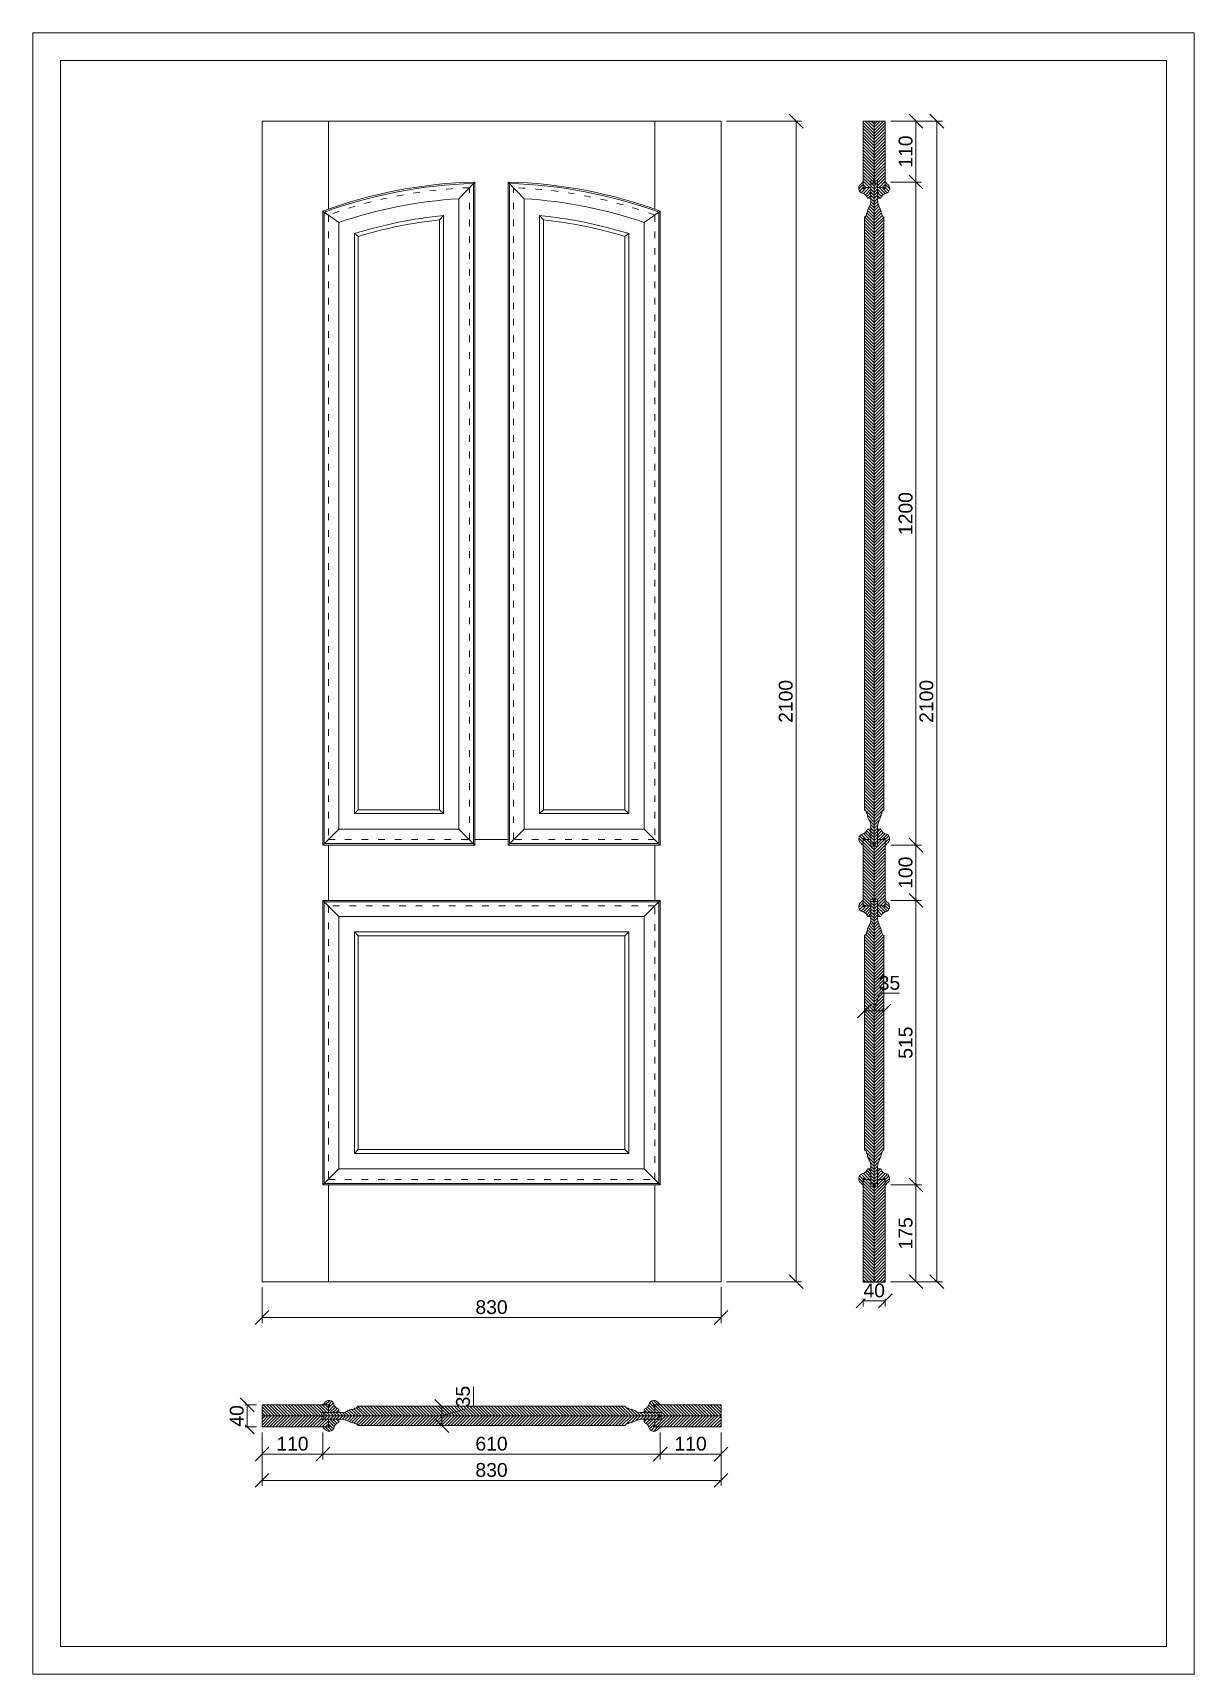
# Model space of a CAD drawing. Header units: millimetres. Extents: x 2068 to 4168, y 522 to 3492.
import ezdxf

# ---------------------------------------------------------------- set-up
doc = ezdxf.new("R2010")
doc.units = ezdxf.units.MM
doc.linetypes.add('ACAD_ISO03W100', pattern=[30, 12, -18])
for name, color, linetype, lineweight in [('图框', 7, 'Continuous', 13), ('填充', 8, 'Continuous', 5), ('标准家私', 4, 'Continuous', 20), ('标注', 2, 'Continuous', 9)]:
    doc.layers.add(name, color=color, linetype=linetype, lineweight=lineweight)
doc.styles.get("Standard").update_dxf_attribs({"font": 'arial.ttf'})
pattern_1 = [(315, (3561.0673, 3332.049), (2.80633, 2.80633), [])]
pattern_2 = [(225, (3616.9383, 3332.049), (-2.80633, 2.80633), [])]

# ---------------------------------------------------------------- blocks, each defined once
blk = doc.blocks.new('_Oblique')
at = {"color": 0, "linetype": 'ByBlock', "lineweight": -2}
blk.add_line((-0.5, -0.5), (0.5, 0.5), dxfattribs=at)

msp = doc.modelspace()

# ---------------------------------------------------------------- hatches: boundary and pattern name
at = {"layer": '填充'}
h = msp.add_hatch(dxfattribs=at)
h.set_pattern_fill('ANSI31', color=0, scale=1.25, angle=-90, style=0)
h.set_pattern_definition(pattern_1)
h.paths.add_polyline_path([(3589, 3332), (3569, 3332), (3569, 3211.8), (3583, 3211.8), (3583, 3223.8), (3589, 3223.8)])
h = msp.add_hatch(dxfattribs=at)
h.set_pattern_fill('ANSI31', color=0, scale=1.25, angle=-90, style=0)
h.set_pattern_definition(pattern_2)
h.paths.add_polyline_path([(3589, 3332), (3609, 3332), (3609, 3211.8), (3595, 3211.8), (3595, 3223.8), (3589, 3223.8)])
h = msp.add_hatch(dxfattribs=at)
h.set_pattern_fill('ANSI31', color=0, scale=1.25, angle=-90, style=0)
h.set_pattern_definition([(225, (1716.0512, -7464.2966), (-2.80633, 2.80633), [])])
edge = h.paths.add_edge_path()
edge.add_line((3571, 3209.8), (3571, 3211.8))
edge.add_line((3571, 3211.8), (3581, 3211.8))
edge.add_line((3581, 3211.8), (3581, 3201.2))
edge.add_line((3581, 3201.2), (3583, 3201.2))
edge.add_line((3583, 3201.2), (3583, 3195.8))
edge.add_arc((3580, 3195.8), 3, -90, 0, ccw=False)
edge.add_line((3580, 3192.8), (3576.8, 3192.8))
edge.add_arc((3565.1, 3189.7), 12.1, 14.7506, 73.4089)
edge.add_arc((3570.3, 3210.5), 9.33, 111.5599, 259.2156, ccw=False)
edge.add_line((3566.9, 3219.2), (3566.9, 3220.5))
edge.add_arc((3568.6, 3220), 1.8, 96.6772, 162.9321, ccw=False)
edge.add_line((3568.4, 3221.8), (3569, 3221.8))
edge.add_line((3569, 3221.8), (3569, 3209.8))
edge.add_line((3569, 3209.8), (3571, 3209.8))
h.paths.add_polyline_path([(3583, 3203.2), (3581, 3203.2), (3581, 3211.8), (3583, 3211.8)])
h = msp.add_hatch(dxfattribs=at)
h.set_pattern_fill('ANSI31', color=0, scale=1.25, angle=-90, style=0)
h.set_pattern_definition([(315, (5461.9544, -7464.2966), (2.80633, 2.80633), [])])
edge = h.paths.add_edge_path()
edge.add_line((3607, 3209.8), (3607, 3211.8))
edge.add_line((3607, 3211.8), (3597, 3211.8))
edge.add_line((3597, 3211.8), (3597, 3201.2))
edge.add_line((3597, 3201.2), (3595, 3201.2))
edge.add_line((3595, 3201.2), (3595, 3195.8))
edge.add_arc((3598, 3195.8), 3, 180, 270)
edge.add_line((3598, 3192.8), (3601.2, 3192.8))
edge.add_arc((3612.9, 3189.7), 12.1, 106.5911, 165.2494, ccw=False)
edge.add_arc((3607.7, 3210.5), 9.33, -79.2156, 68.4401)
edge.add_line((3611.1, 3219.2), (3611.1, 3220.5))
edge.add_arc((3609.4, 3220), 1.8, 17.0679, 83.3228)
edge.add_line((3609.6, 3221.8), (3609, 3221.8))
edge.add_line((3609, 3221.8), (3609, 3209.8))
edge.add_line((3609, 3209.8), (3607, 3209.8))
h.paths.add_polyline_path([(3595, 3203.2), (3597, 3203.2), (3597, 3211.8), (3595, 3211.8)])
h = msp.add_hatch(dxfattribs=at)
h.set_pattern_fill('ANSI31', color=0, scale=1.25, angle=-90, style=0)
h.set_pattern_definition([(135, (1716.0512, 12708.1507), (-2.80633, -2.80633), [])])
edge = h.paths.add_edge_path()
edge.add_line((3571, 2034), (3571, 2032))
edge.add_line((3571, 2032), (3581, 2032))
edge.add_line((3581, 2032), (3581, 2042.6))
edge.add_line((3581, 2042.6), (3583, 2042.6))
edge.add_line((3583, 2042.6), (3583, 2048))
edge.add_arc((3580, 2048), 3, 360, 450)
edge.add_line((3580, 2051), (3576.8, 2051))
edge.add_arc((3565.1, 2054.1), 12.1, 286.5911, 345.2494, ccw=False)
edge.add_arc((3570.3, 2033.4), 9.33, 100.7844, 248.4401)
edge.add_line((3566.9, 2024.7), (3566.9, 2023.3))
edge.add_arc((3568.6, 2023.8), 1.8, 197.0679, 263.3228)
edge.add_line((3568.4, 2022), (3569, 2022))
edge.add_line((3569, 2022), (3569, 2034))
edge.add_line((3569, 2034), (3571, 2034))
h.paths.add_polyline_path([(3583, 2040.6), (3581, 2040.6), (3581, 2032), (3583, 2032)])
h = msp.add_hatch(dxfattribs=at)
h.set_pattern_fill('ANSI31', color=0, scale=1.25, angle=-90, style=0)
h.set_pattern_definition([(45, (5461.9544, 12708.1507), (2.80633, -2.80633), [])])
edge = h.paths.add_edge_path()
edge.add_line((3607, 2034), (3607, 2032))
edge.add_line((3607, 2032), (3597, 2032))
edge.add_line((3597, 2032), (3597, 2042.6))
edge.add_line((3597, 2042.6), (3595, 2042.6))
edge.add_line((3595, 2042.6), (3595, 2048))
edge.add_arc((3598, 2048), 3, 90, 180, ccw=False)
edge.add_line((3598, 2051), (3601.2, 2051))
edge.add_arc((3612.9, 2054.1), 12.1, 194.7506, 253.4089)
edge.add_arc((3607.7, 2033.4), 9.33, 291.5599, 439.2156, ccw=False)
edge.add_line((3611.1, 2024.7), (3611.1, 2023.3))
edge.add_arc((3609.4, 2023.8), 1.8, 276.6772, 342.9321, ccw=False)
edge.add_line((3609.6, 2022), (3609, 2022))
edge.add_line((3609, 2022), (3609, 2034))
edge.add_line((3609, 2034), (3607, 2034))
h.paths.add_polyline_path([(3595, 2040.6), (3597, 2040.6), (3597, 2032), (3595, 2032)])
h = msp.add_hatch(dxfattribs=at)
h.set_pattern_fill('ANSI31', color=0, scale=1.25, angle=-90, style=0)
h.set_pattern_definition(pattern_1)
h.paths.add_polyline_path([(3569, 1912), (3583, 1912), (3583, 1924), (3589, 1924), (3589, 2020), (3583, 2020), (3583, 2032), (3569, 2032)])
h = msp.add_hatch(dxfattribs=at)
h.set_pattern_fill('ANSI31', color=0, scale=1.25, angle=-90, style=0)
h.set_pattern_definition(pattern_2)
h.paths.add_polyline_path([(3609, 1912), (3595, 1912), (3595, 1924), (3589, 1924), (3589, 2020), (3595, 2020), (3595, 2032), (3609, 2032)])
h = msp.add_hatch(dxfattribs=at)
h.set_pattern_fill('ANSI31', color=0, scale=1.25, angle=-90, style=0)
h.set_pattern_definition([(225, (1716.0512, -8764.0523), (-2.80633, 2.80633), [])])
edge = h.paths.add_edge_path()
edge.add_line((3571, 1910), (3571, 1912))
edge.add_line((3571, 1912), (3581, 1912))
edge.add_line((3581, 1912), (3581, 1901.5))
edge.add_line((3581, 1901.5), (3583, 1901.5))
edge.add_line((3583, 1901.5), (3583, 1896))
edge.add_arc((3580, 1896), 3, -90, 0, ccw=False)
edge.add_line((3580, 1893), (3576.8, 1893))
edge.add_arc((3565.1, 1890), 12.1, 14.7506, 73.4089)
edge.add_arc((3570.3, 1910.7), 9.33, 111.5599, 259.2156, ccw=False)
edge.add_line((3566.9, 1919.4), (3566.9, 1920.8))
edge.add_arc((3568.6, 1920.3), 1.8, 96.6772, 162.9321, ccw=False)
edge.add_line((3568.4, 1922), (3569, 1922))
edge.add_line((3569, 1922), (3569, 1910))
edge.add_line((3569, 1910), (3571, 1910))
h.paths.add_polyline_path([(3583, 1903.5), (3581, 1903.5), (3581, 1912), (3583, 1912)])
h = msp.add_hatch(dxfattribs=at)
h.set_pattern_fill('ANSI31', color=0, scale=1.25, angle=-90, style=0)
h.set_pattern_definition([(315, (5461.9544, -8764.0523), (2.80633, 2.80633), [])])
edge = h.paths.add_edge_path()
edge.add_line((3607, 1910), (3607, 1912))
edge.add_line((3607, 1912), (3597, 1912))
edge.add_line((3597, 1912), (3597, 1901.5))
edge.add_line((3597, 1901.5), (3595, 1901.5))
edge.add_line((3595, 1901.5), (3595, 1896))
edge.add_arc((3598, 1896), 3, 180, 270)
edge.add_line((3598, 1893), (3601.2, 1893))
edge.add_arc((3612.9, 1890), 12.1, 106.5911, 165.2494, ccw=False)
edge.add_arc((3607.7, 1910.7), 9.33, -79.2156, 68.4401)
edge.add_line((3611.1, 1919.4), (3611.1, 1920.8))
edge.add_arc((3609.4, 1920.3), 1.8, 17.0679, 83.3228)
edge.add_line((3609.6, 1922), (3609, 1922))
edge.add_line((3609, 1922), (3609, 1910))
edge.add_line((3609, 1910), (3607, 1910))
h.paths.add_polyline_path([(3595, 1903.5), (3597, 1903.5), (3597, 1912), (3595, 1912)])
h = msp.add_hatch(dxfattribs=at)
h.set_pattern_fill('ANSI31', color=0, scale=1.25, angle=-90, style=0)
h.set_pattern_definition([(135, (1716.0512, 12093.1507), (-2.80633, -2.80633), [])])
edge = h.paths.add_edge_path()
edge.add_line((3571, 1419), (3571, 1417))
edge.add_line((3571, 1417), (3581, 1417))
edge.add_line((3581, 1417), (3581, 1427.6))
edge.add_line((3581, 1427.6), (3583, 1427.6))
edge.add_line((3583, 1427.6), (3583, 1433))
edge.add_arc((3580, 1433), 3, 360, 450)
edge.add_line((3580, 1436), (3576.8, 1436))
edge.add_arc((3565.1, 1439.1), 12.1, 286.5911, 345.2494, ccw=False)
edge.add_arc((3570.3, 1418.4), 9.33, 100.7844, 248.4401)
edge.add_line((3566.9, 1409.7), (3566.9, 1408.3))
edge.add_arc((3568.6, 1408.8), 1.8, 197.0679, 263.3228)
edge.add_line((3568.4, 1407), (3569, 1407))
edge.add_line((3569, 1407), (3569, 1419))
edge.add_line((3569, 1419), (3571, 1419))
h.paths.add_polyline_path([(3583, 1425.6), (3581, 1425.6), (3581, 1417), (3583, 1417)])
h = msp.add_hatch(dxfattribs=at)
h.set_pattern_fill('ANSI31', color=0, scale=1.25, angle=-90, style=0)
h.set_pattern_definition([(45, (5461.9544, 12093.1507), (2.80633, -2.80633), [])])
edge = h.paths.add_edge_path()
edge.add_line((3607, 1419), (3607, 1417))
edge.add_line((3607, 1417), (3597, 1417))
edge.add_line((3597, 1417), (3597, 1427.6))
edge.add_line((3597, 1427.6), (3595, 1427.6))
edge.add_line((3595, 1427.6), (3595, 1433))
edge.add_arc((3598, 1433), 3, 90, 180, ccw=False)
edge.add_line((3598, 1436), (3601.2, 1436))
edge.add_arc((3612.9, 1439.1), 12.1, 194.7506, 253.4089)
edge.add_arc((3607.7, 1418.4), 9.33, 291.5599, 439.2156, ccw=False)
edge.add_line((3611.1, 1409.7), (3611.1, 1408.3))
edge.add_arc((3609.4, 1408.8), 1.8, 276.6772, 342.9321, ccw=False)
edge.add_line((3609.6, 1407), (3609, 1407))
edge.add_line((3609, 1407), (3609, 1419))
edge.add_line((3609, 1419), (3607, 1419))
h.paths.add_polyline_path([(3595, 1425.6), (3597, 1425.6), (3597, 1417), (3595, 1417)])
h = msp.add_hatch(dxfattribs=at)
h.set_pattern_fill('ANSI31', color=0, scale=1.25, style=0)
h.set_pattern_definition([(45, (13278.091, 2862.0426), (-2.80633, 2.80633), [])])
edge = h.paths.add_edge_path()
edge.add_line((2604, 1007.1), (2602, 1007.1))
edge.add_line((2602, 1007.1), (2602, 997.1))
edge.add_line((2602, 997.1), (2612.6, 997.1))
edge.add_line((2612.6, 997.1), (2612.6, 995.1))
edge.add_line((2612.6, 995.1), (2618, 995.1))
edge.add_arc((2618, 998.1), 3, 270, 360)
edge.add_line((2621, 998.1), (2621, 1001.2))
edge.add_arc((2624.1, 1013), 12.1, 196.5911, 255.2494, ccw=False)
edge.add_arc((2603.3, 1007.8), 9.33, 10.7844, 158.4401)
edge.add_line((2594.6, 1011.2), (2593.2, 1011.2))
edge.add_arc((2593.8, 1009.5), 1.8, 107.0679, 173.3228)
edge.add_line((2592, 1009.7), (2592, 1009.1))
edge.add_line((2592, 1009.1), (2604, 1009.1))
edge.add_line((2604, 1009.1), (2604, 1007.1))
h.paths.add_polyline_path([(2610.6, 995.1), (2610.6, 997.1), (2602, 997.1), (2602, 995.1)])
h = msp.add_hatch(dxfattribs=at)
h.set_pattern_fill('ANSI31', color=0, scale=1.25, style=0)
h.set_pattern_definition([(135, (-7484.112, 2862.0426), (2.80633, 2.80633), [])])
edge = h.paths.add_edge_path()
edge.add_line((3190, 1007.1), (3192, 1007.1))
edge.add_line((3192, 1007.1), (3192, 997.1))
edge.add_line((3192, 997.1), (3181.4, 997.1))
edge.add_line((3181.4, 997.1), (3181.4, 995.1))
edge.add_line((3181.4, 995.1), (3176, 995.1))
edge.add_arc((3176, 998.1), 3, 180, 270, ccw=False)
edge.add_line((3173, 998.1), (3173, 1001.2))
edge.add_arc((3169.9, 1013), 12.1, 284.7506, 343.4089)
edge.add_arc((3190.7, 1007.8), 9.33, 381.5599, 529.2156, ccw=False)
edge.add_line((3199.4, 1011.2), (3200.7, 1011.2))
edge.add_arc((3200.2, 1009.5), 1.8, 366.6772, 432.9321, ccw=False)
edge.add_line((3202, 1009.7), (3202, 1009.1))
edge.add_line((3202, 1009.1), (3190, 1009.1))
edge.add_line((3190, 1009.1), (3190, 1007.1))
h.paths.add_polyline_path([(3183.4, 995.1), (3183.4, 997.1), (3192, 997.1), (3192, 995.1)])
h = msp.add_hatch(dxfattribs=at)
h.set_pattern_fill('ANSI31', color=0, scale=1.25, style=0)
h.set_pattern_definition([(315, (13278.091, -883.8606), (-2.80633, -2.80633), [])])
edge = h.paths.add_edge_path()
edge.add_line((2604, 971.1), (2602, 971.1))
edge.add_line((2602, 971.1), (2602, 981.1))
edge.add_line((2602, 981.1), (2612.6, 981.1))
edge.add_line((2612.6, 981.1), (2612.6, 983.1))
edge.add_line((2612.6, 983.1), (2618, 983.1))
edge.add_arc((2618, 980.1), 3, 0, 90, ccw=False)
edge.add_line((2621, 980.1), (2621, 976.9))
edge.add_arc((2624.1, 965.2), 12.1, 104.7506, 163.4089)
edge.add_arc((2603.3, 970.4), 9.33, 201.5599, 349.2156, ccw=False)
edge.add_line((2594.6, 967), (2593.2, 967))
edge.add_arc((2593.8, 968.7), 1.8, 186.6772, 252.9321, ccw=False)
edge.add_line((2592, 968.5), (2592, 969.1))
edge.add_line((2592, 969.1), (2604, 969.1))
edge.add_line((2604, 969.1), (2604, 971.1))
h.paths.add_polyline_path([(2610.6, 983.1), (2610.6, 981.1), (2602, 981.1), (2602, 983.1)])
h = msp.add_hatch(dxfattribs=at)
h.set_pattern_fill('ANSI31', color=0, scale=1.25, style=0)
h.set_pattern_definition([(225, (-7484.112, -883.8606), (2.80633, -2.80633), [])])
edge = h.paths.add_edge_path()
edge.add_line((3190, 971.1), (3192, 971.1))
edge.add_line((3192, 971.1), (3192, 981.1))
edge.add_line((3192, 981.1), (3181.4, 981.1))
edge.add_line((3181.4, 981.1), (3181.4, 983.1))
edge.add_line((3181.4, 983.1), (3176, 983.1))
edge.add_arc((3176, 980.1), 3, 450, 540)
edge.add_line((3173, 980.1), (3173, 976.9))
edge.add_arc((3169.9, 965.2), 12.1, 376.5911, 435.2494, ccw=False)
edge.add_arc((3190.7, 970.4), 9.33, 190.7844, 338.4401)
edge.add_line((3199.4, 967), (3200.7, 967))
edge.add_arc((3200.2, 968.7), 1.8, 287.0679, 353.3228)
edge.add_line((3202, 968.5), (3202, 969.1))
edge.add_line((3202, 969.1), (3190, 969.1))
edge.add_line((3190, 969.1), (3190, 971.1))
h.paths.add_polyline_path([(3183.4, 983.1), (3183.4, 981.1), (3192, 981.1), (3192, 983.1)])
at = {"layer": '标准家私'}
for points in [[(3591.5, 3219.8), (3591.5, 3223.8), (3586.5, 3223.8), (3586.5, 3219.8)], [(3591.5, 2024), (3591.5, 2020), (3586.5, 2020), (3586.5, 2024)], [(3591.5, 1920), (3591.5, 1924), (3586.5, 1924), (3586.5, 1920)], [(3591.5, 1409), (3591.5, 1405), (3586.5, 1405), (3586.5, 1409)], [(2594, 991.6), (2590, 991.6), (2590, 986.6), (2594, 986.6)], [(3200, 991.6), (3204, 991.6), (3204, 986.6), (3200, 986.6)]]:
    msp.add_hatch(color=0, dxfattribs=at).paths.add_polyline_path(points)

# ---------------------------------------------------------------- linework, layer by layer
at = {"layer": '填充', "color": 0}
for p, q in [((2602, 3172.7), (2602, 3332)), ((3192, 3172.7), (3192, 3332)), ((2838, 3191.5), (2867, 3221.8)), ((2864.4, 2024.7), (2864.4, 3219.1)), ((2956, 3191.5), (2927, 3221.8)), ((2929.6, 2024.7), (2929.6, 3219.1)), ((2621, 3148.7), (2592, 3169)), ((2594.6, 3167.3), (2594.6, 2024.7)), ((2803, 3153.4), (2810, 3161.1)), ((2991, 3153.4), (2984, 3161.1)), ((3173, 3148.7), (3202, 3169)), ((3199.4, 3167.3), (3199.4, 2024.7)), ((2656, 3123.4), (2649, 3128.6)), ((3138, 3123.4), (3145, 3128.6)), ((2656, 2086), (2649, 2079)), ((2803, 2086), (2810, 2079)), ((2991, 2086), (2984, 2079)), ((3138, 2086), (3145, 2079)), ((2592, 2022), (2621, 2051)), ((2838, 2051), (2867, 2022)), ((2956, 2051), (2927, 2022)), ((3202, 2022), (3173, 2051)), ((2594.6, 2024.7), (2864.4, 2024.7)), ((2602, 1922), (2602, 2022)), ((2867, 2032), (2927, 2032)), ((3199.4, 2024.7), (2929.6, 2024.7)), ((3192, 1922), (3192, 2022)), ((2621, 1893), (2592, 1922)), ((3199.4, 1919.4), (2594.6, 1919.4)), ((2594.6, 1919.4), (2594.6, 1409.7)), ((3173, 1893), (3202, 1922)), ((3199.4, 1409.7), (3199.4, 1919.4)), ((2656, 1858), (2649, 1865)), ((3138, 1858), (3145, 1865)), ((2656, 1471), (2649, 1464)), ((3138, 1471), (3145, 1464)), ((2621, 1436), (2592, 1407)), ((3173, 1436), (3202, 1407)), ((2594.6, 1409.7), (3199.4, 1409.7)), ((2602, 1407), (2602, 1232)), ((3192, 1407), (3192, 1232))]:
    msp.add_line(p, q, dxfattribs=at)
for centre, start, end in [((2888, 2367), 91.5917, 110.1338), ((2905.9, 2367), 69.8662, 88.4083)]:
    msp.add_arc(centre, 852.4, start, end, dxfattribs=at)
at = {"layer": '标准家私', "color": 0}
for p, q in [((2482, 1232), (2482, 3332)), ((2482, 3332), (3312, 3332)), ((3312, 3332), (3312, 1232)), ((3569, 3332), (3609, 3332)), ((3569, 3211.8), (3569, 3332)), ((3609, 3332), (3609, 3211.8)), ((3609, 3332), (3609, 3211.8)), ((2867, 2022), (2867, 3221.8)), ((2927, 2022), (2927, 3221.8)), ((3569, 3211.8), (3583, 3211.8)), ((3595, 3223.8), (3583, 3223.8)), ((3595, 3223.8), (3583, 3223.8)), ((3595, 3223.8), (3583, 3223.8)), ((3595, 3223.8), (3583, 3223.8)), ((3595, 3223.8), (3583, 3223.8)), ((3595, 3219.8), (3583, 3219.8)), ((3609, 3211.8), (3595, 3211.8)), ((3609, 3211.8), (3600, 3211.8)), ((3607, 3211.8), (3600, 3211.8)), ((2838, 2051), (2838, 3191.5)), ((2956, 2051), (2956, 3191.5)), ((2592, 3169), (2592, 2022)), ((2621, 3148.7), (2621, 2051)), ((2803, 2086), (2803, 3153.4)), ((2810, 2079), (2810, 3161.1)), ((2984, 2079), (2984, 3161.1)), ((2991, 2086), (2991, 3153.4)), ((3173, 3148.7), (3173, 2051)), ((3202, 3169), (3202, 2022)), ((3571.5, 3157.8), (3571.5, 2086)), ((3606.5, 3157.8), (3606.5, 2086)), ((2649, 3128.6), (2649, 2079)), ((2656, 3123.4), (2656, 2086)), ((3138, 3123.4), (3138, 2086)), ((3145, 3128.6), (3145, 2079)), ((2649, 2079), (2810, 2079)), ((2656, 2086), (2803, 2086)), ((3145, 2079), (2984, 2079)), ((3138, 2086), (2991, 2086)), ((2621, 2051), (2838, 2051)), ((3173, 2051), (2956, 2051)), ((2592, 2022), (2867, 2022)), ((3202, 2022), (2927, 2022)), ((3569, 2032), (3583, 2032)), ((3569, 2032), (3569, 1912)), ((3569, 1912), (3569, 2032)), ((3595, 2024), (3583, 2024)), ((3595, 2020), (3583, 2020)), ((3595, 2020), (3583, 2020)), ((3595, 2020), (3583, 2020)), ((3595, 2020), (3583, 2020)), ((3595, 2020), (3583, 2020)), ((3609, 2032), (3595, 2032)), ((3609, 2032), (3600, 2032)), ((3607, 2032), (3600, 2032)), ((3609, 1912), (3609, 2032)), ((3609, 1912), (3609, 2032)), ((3609, 2032), (3609, 1912)), ((3609, 2032), (3609, 1912)), ((3202, 1922), (2592, 1922)), ((2592, 1922), (2592, 1407)), ((3202, 1407), (3202, 1922)), ((3569, 1912), (3583, 1912)), ((3595, 1924), (3583, 1924)), ((3595, 1924), (3583, 1924)), ((3595, 1924), (3583, 1924)), ((3595, 1924), (3583, 1924)), ((3595, 1924), (3583, 1924)), ((3595, 1920), (3583, 1920)), ((3609, 1912), (3595, 1912)), ((3609, 1912), (3600, 1912)), ((3607, 1912), (3600, 1912)), ((3173, 1893), (2621, 1893)), ((2621, 1893), (2621, 1436)), ((3173, 1436), (3173, 1893)), ((3145, 1865), (2649, 1865)), ((2649, 1865), (2649, 1464)), ((3138, 1858), (2656, 1858)), ((2656, 1858), (2656, 1471)), ((3138, 1471), (3138, 1858)), ((3145, 1464), (3145, 1865)), ((3571.5, 1471.1), (3571.5, 1858)), ((2649, 1464), (3145, 1464)), ((2656, 1471), (3138, 1471)), ((2621, 1436), (3173, 1436)), ((2592, 1407), (3202, 1407)), ((3569, 1417), (3583, 1417)), ((3595, 1409), (3583, 1409)), ((3595, 1405), (3583, 1405)), ((3595, 1405), (3583, 1405)), ((3595, 1405), (3583, 1405)), ((3595, 1405), (3583, 1405)), ((3595, 1405), (3583, 1405)), ((3609, 1417), (3595, 1417)), ((3609, 1417), (3600, 1417)), ((3607, 1417), (3600, 1417)), ((3312, 1232), (2482, 1232)), ((2482, 1009.1), (2602, 1009.1)), ((2482, 969.1), (2482, 1009.1)), ((2482, 1009.1), (2602, 1009.1)), ((2590, 995.1), (2590, 983.1)), ((2590, 995.1), (2590, 983.1)), ((2590, 995.1), (2590, 983.1)), ((2590, 995.1), (2590, 983.1)), ((2590, 995.1), (2590, 983.1)), ((2594, 995.1), (2594, 983.1)), ((2602, 1009.1), (2602, 1000.1)), ((2602, 1009.1), (2602, 995.1)), ((2602, 1007.1), (2602, 1000.1)), ((2602, 969.1), (2602, 983.1)), ((3192, 1009.1), (3192, 1000.1)), ((3312, 1009.1), (3192, 1009.1)), ((3312, 1009.1), (3192, 1009.1)), ((3192, 1009.1), (3192, 995.1)), ((3192, 1007.1), (3192, 1000.1)), ((3192, 969.1), (3192, 983.1)), ((3200, 995.1), (3200, 983.1)), ((3204, 995.1), (3204, 983.1)), ((3204, 995.1), (3204, 983.1)), ((3204, 995.1), (3204, 983.1)), ((3204, 995.1), (3204, 983.1)), ((3204, 995.1), (3204, 983.1)), ((3312, 969.1), (3312, 1009.1)), ((2602, 969.1), (2482, 969.1)), ((2656, 971.6), (3138, 971.6)), ((3192, 969.1), (3312, 969.1))]:
    msp.add_line(p, q, dxfattribs=at)
at = {"layer": '标准家私', "color": 0, "linetype": 'ACAD_ISO03W100'}
for p, q in [((2857, 2032), (2857, 3211.5)), ((2937, 2032), (2937, 3211.5)), ((2602, 3162), (2602, 2032)), ((3192, 3162), (3192, 2032)), ((2602, 2032), (2857, 2032)), ((3192, 2032), (2937, 2032)), ((3192, 1912), (2602, 1912)), ((2602, 1912), (2602, 1417)), ((3192, 1417), (3192, 1912)), ((2602, 1417), (3192, 1417))]:
    msp.add_line(p, q, dxfattribs=at)
at = {"layer": '标准家私', "color": 0}
for points in [[(3583, 3192.8), (3576.8, 3192.8, 0.261685), (3568.6, 3201.3, -0.751202), (3566.9, 3219.2), (3566.9, 3220.5, -0.297424), (3568.4, 3221.8), (3569, 3221.8)], [(3583, 3223.8), (3583, 3188.6, -0.134752), (3579.3, 3175.8, 0.128268), (3576.4, 3164.8), (3576, 3164.8, 0.426944), (3575, 3163.7, -0.29194), (3572, 3158.6, 0.267914), (3571.5, 3157.8)], [(3595, 3223.8), (3595, 3188.6, 0.134752), (3598.7, 3175.8, -0.128283), (3601.7, 3164.8), (3602, 3164.8, -0.426944), (3603, 3163.7, 0.29194), (3606, 3158.6, -0.267914), (3606.5, 3157.8)], [(3595, 3192.8), (3601.2, 3192.8, -0.261685), (3609.4, 3201.3, 0.751202), (3611.1, 3219.2), (3611.1, 3220.5, 0.297424), (3609.6, 3221.8), (3609, 3221.8)], [(3583, 2020), (3583, 2055.3, 0.134752), (3579.3, 2068, -0.128268), (3576.4, 2079.1), (3576, 2079.1, -0.426944), (3575, 2080.1, 0.29194), (3572, 2085.2, -0.267914), (3571.5, 2086.1)], [(3595, 2020), (3595, 2055.3, -0.134752), (3598.7, 2068, 0.128283), (3601.7, 2079.1), (3602, 2079.1, 0.426944), (3603, 2080.1, -0.29194), (3606, 2085.2, 0.267914), (3606.5, 2086.1)], [(3583, 2051), (3576.8, 2051, -0.261685), (3568.6, 2042.5, 0.751202), (3566.9, 2024.7), (3566.9, 2023.3, 0.297424), (3568.4, 2022), (3569, 2022)], [(3595, 2051), (3601.2, 2051, 0.261685), (3609.4, 2042.5, -0.751202), (3611.1, 2024.7), (3611.1, 2023.3, -0.297424), (3609.6, 2022), (3609, 2022)], [(3583, 1893), (3576.8, 1893, 0.261685), (3568.6, 1901.6, -0.751202), (3566.9, 1919.4), (3566.9, 1920.8, -0.297424), (3568.4, 1922), (3569, 1922)], [(3583, 1924), (3583, 1888.8, -0.134752), (3579.3, 1876.1, 0.128268), (3576.4, 1865), (3576, 1865, 0.426944), (3575, 1864, -0.29194), (3572, 1858.9, 0.267914), (3571.5, 1858)], [(3595, 1924), (3595, 1888.8, 0.134752), (3598.7, 1876.1, -0.128283), (3601.7, 1865), (3602, 1865, -0.426944), (3603, 1864, 0.29194), (3606, 1858.9, -0.267914), (3606.5, 1858)], [(3595, 1893), (3601.2, 1893, -0.261685), (3609.4, 1901.6, 0.751202), (3611.1, 1919.4), (3611.1, 1920.8, 0.297424), (3609.6, 1922), (3609, 1922)], [(3583, 1405), (3583, 1440.3, 0.134752), (3579.3, 1453, -0.128268), (3576.4, 1464.1), (3576, 1464.1, -0.426944), (3575, 1465.1, 0.29194), (3572, 1470.2, -0.267914), (3571.5, 1471.1)], [(3595, 1405), (3595, 1440.3, -0.134752), (3598.7, 1453, 0.128283), (3601.7, 1464.1), (3602, 1464.1, 0.426944), (3603, 1465.1, -0.29194), (3606, 1470.2, 0.267914), (3606.5, 1471.1)], [(3583, 1436), (3576.8, 1436, -0.261685), (3568.6, 1427.5, 0.751202), (3566.9, 1409.7), (3566.9, 1408.3, 0.297424), (3568.4, 1407), (3569, 1407)], [(3595, 1436), (3601.2, 1436, 0.261685), (3609.4, 1427.5, -0.751202), (3611.1, 1409.7), (3611.1, 1408.3, -0.297424), (3609.6, 1407), (3609, 1407)], [(2621, 995.1), (2621, 1001.2, -0.261685), (2612.5, 1009.5, 0.751202), (2594.6, 1011.2), (2593.2, 1011.2, 0.297424), (2592, 1009.7), (2592, 1009.1)], [(3173, 995.1), (3173, 1001.2, 0.261685), (3181.5, 1009.5, -0.751202), (3199.4, 1011.2), (3200.7, 1011.2, -0.297424), (3202, 1009.7), (3202, 1009.1)], [(2590, 995.1), (2625.2, 995.1, 0.134752), (2638, 998.8, -0.128283), (2649, 1001.7), (2649, 1002.1, -0.426944), (2650.1, 1003.1, 0.29194), (2655.1, 1006.1, -0.267914), (2656, 1006.6)], [(2590, 983.1), (2625.2, 983.1, -0.134752), (2638, 979.4, 0.128268), (2649, 976.4), (2649, 976, 0.426944), (2650.1, 975.1, -0.29194), (2655.1, 972.1, 0.267914), (2656, 971.6)], [(2621, 983.1), (2621, 976.9, 0.261685), (2612.5, 968.7, -0.751202), (2594.6, 967), (2593.2, 967, -0.297424), (2592, 968.5), (2592, 969.1)], [(3204, 995.1), (3168.8, 995.1, -0.134752), (3156, 998.8, 0.128283), (3145, 1001.7), (3145, 1002.1, 0.426944), (3143.9, 1003.1, -0.29194), (3138.8, 1006.1, 0.267914), (3138, 1006.6)], [(3204, 983.1), (3168.8, 983.1, 0.134752), (3156, 979.4, -0.128268), (3145, 976.4), (3145, 976, -0.426944), (3143.9, 975.1, 0.29194), (3138.8, 972.1, -0.267914), (3138, 971.6)], [(3173, 983.1), (3173, 976.9, -0.261685), (3181.5, 968.7, 0.751202), (3199.4, 967), (3200.7, 967, 0.297424), (3202, 968.5), (3202, 969.1)]]:
    msp.add_lwpolyline(points, format="xyb", dxfattribs=at)
for points in [[(3571, 3211.8), (3571, 3209.8), (3569, 3209.8), (3569, 3211.8)], [(3607, 3211.8), (3607, 3209.8), (3609, 3209.8), (3609, 3211.8)], [(3571, 2032), (3571, 2034), (3569, 2034), (3569, 2032)], [(3607, 2032), (3607, 2034), (3609, 2034), (3609, 2032)], [(3571, 1912), (3571, 1910), (3569, 1910), (3569, 1912)], [(3607, 1912), (3607, 1910), (3609, 1910), (3609, 1912)], [(3571, 1417), (3571, 1419), (3569, 1419), (3569, 1417)], [(3607, 1417), (3607, 1419), (3609, 1419), (3609, 1417)], [(2602, 1007.1), (2604, 1007.1), (2604, 1009.1), (2602, 1009.1)], [(3192, 1007.1), (3190, 1007.1), (3190, 1009.1), (3192, 1009.1)], [(2602, 971.1), (2604, 971.1), (2604, 969.1), (2602, 969.1)], [(3192, 971.1), (3190, 971.1), (3190, 969.1), (3192, 969.1)]]:
    msp.add_lwpolyline(points, dxfattribs=at)
for points in [[(3583, 3203.2), (3583, 3201.2), (3581, 3201.2), (3581, 3203.2)], [(3595, 3203.2), (3595, 3201.2), (3597, 3201.2), (3597, 3203.2)], [(3583, 2040.6), (3583, 2042.6), (3581, 2042.6), (3581, 2040.6)], [(3595, 2040.6), (3595, 2042.6), (3597, 2042.6), (3597, 2040.6)], [(3583, 1903.5), (3583, 1901.5), (3581, 1901.5), (3581, 1903.5)], [(3595, 1903.5), (3595, 1901.5), (3597, 1901.5), (3597, 1903.5)], [(3583, 1425.6), (3583, 1427.6), (3581, 1427.6), (3581, 1425.6)], [(3595, 1425.6), (3595, 1427.6), (3597, 1427.6), (3597, 1425.6)], [(2610.6, 995.1), (2612.6, 995.1), (2612.6, 997.1), (2610.6, 997.1)], [(2610.6, 983.1), (2612.6, 983.1), (2612.6, 981.1), (2610.6, 981.1)], [(3183.4, 995.1), (3181.4, 995.1), (3181.4, 997.1), (3183.4, 997.1)], [(3183.4, 983.1), (3181.4, 983.1), (3181.4, 981.1), (3183.4, 981.1)]]:
    msp.add_lwpolyline(points, close=True, dxfattribs=at)
for centre, radius, start, end in [((2887.3, 2373.8), 848.3, 91.3716, 110.3726), ((2906.7, 2373.8), 848.3, 69.6274, 88.6284), ((2888, 2367), 826.1, 93.4734, 108.8614), ((2905.9, 2367), 826.1, 71.1386, 86.5266), ((2889.3, 2355.6), 809.4, 95.6216, 107.2694), ((2889.7, 2351.4), 806.7, 96.1737, 106.8442), ((2904.7, 2355.6), 809.4, 72.7306, 84.3784), ((2904.2, 2351.4), 806.7, 73.1558, 83.8263)]:
    msp.add_arc(centre, radius, start, end, dxfattribs=at)
at = {"layer": '标准家私', "color": 0, "linetype": 'ACAD_ISO03W100'}
for centre, start, end in [((2887.5, 2371.8), 92.0817, 109.8649), ((2906.5, 2371.8), 70.1351, 87.9183)]:
    msp.add_arc(centre, 840.3, start, end, dxfattribs=at)
at = {"layer": '标注', "color": 0}
for p, q in [((3322, 3332), (3457.8, 3332)), ((3447.8, 1232), (3447.8, 3332)), ((3619, 3332), (3674.5, 3332)), ((3619, 3332), (3712.3, 3332)), ((3664.5, 3221.8), (3664.5, 3332)), ((3702.3, 3332), (3702.3, 1232)), ((3619, 3221.8), (3674.5, 3221.8)), ((3619, 3221.8), (3674.5, 3221.8)), ((3664.5, 2022), (3664.5, 3221.8)), ((3619, 2022), (3674.5, 2022)), ((3619, 2022), (3674.5, 2022)), ((3664.5, 1922), (3664.5, 2022)), ((3619, 1922), (3674.5, 1922)), ((3619, 1922), (3674.5, 1922)), ((3664.5, 1407), (3664.5, 1922)), ((3589, 1721.9), (3598.6, 1753.8)), ((3598.6, 1753.8), (3634.5, 1753.8)), ((3571.5, 1718.2), (3571.5, 1731.9)), ((3606.5, 1717.9), (3606.5, 1731.9)), ((3571.5, 1721.9), (3606.5, 1721.9)), ((3619.3, 1407), (3674.5, 1407)), ((3619.3, 1407), (3674.5, 1407)), ((3664.5, 1232), (3664.5, 1407)), ((2482, 1222), (2482, 1157.1)), ((3312, 1222), (3312, 1157.1)), ((3322, 1232), (3457.8, 1232)), ((3569, 1222), (3569, 1187.3)), ((3609, 1222), (3609, 1187.3)), ((3569, 1197.3), (3609, 1197.3)), ((2482, 1167.1), (3312, 1167.1)), ((2864.1, 1006.2), (2864.1, 1042.1)), ((2472, 1009.1), (2445.2, 1009.1)), ((2455.2, 969.1), (2455.2, 1009.1)), ((2797.5, 1006.6), (2817.2, 1006.6)), ((2807.2, 971.6), (2807.2, 1006.6)), ((2807.2, 989.1), (2864.1, 1006.2)), ((2472, 969.1), (2445.2, 969.1)), ((2482, 959.1), (2482, 910)), ((2482, 959.1), (2482, 862.4)), ((2592, 958.8), (2592, 910)), ((2592, 958.8), (2592, 910)), ((2797.5, 971.6), (2817.2, 971.6)), ((3202, 959.1), (3202, 910)), ((3202, 959.1), (3202, 910)), ((3312, 959.1), (3312, 910)), ((3312, 959.1), (3312, 862.4)), ((2482, 920), (2592, 920)), ((2592, 920), (3202, 920)), ((3202, 920), (3312, 920)), ((3312, 872.4), (2482, 872.4))]:
    msp.add_line(p, q, dxfattribs=at)

# ---------------------------------------------------------------- block references
at = {"layer": '标注', "color": 0, "xscale": 25, "yscale": 25, "zscale": 25}
for p, rotation in [((3447.8, 3332), 90), ((3664.5, 3332), 90), ((3702.3, 3332), 90), ((3664.5, 3221.8), 90), ((3664.5, 3221.8), 270), ((3664.5, 2022), 90), ((3664.5, 1922), 90), ((3664.5, 1922), 270), ((3571.5, 1721.9), 180), ((3664.5, 1407), 90), ((3664.5, 1407), 270), ((3447.8, 1232), 270), ((3664.5, 1232), 270), ((3702.3, 1232), 270), ((3569, 1197.3), 180), ((2482, 1167.1), 180), ((2455.2, 1009.1), 90), ((2455.2, 969.1), 270), ((2807.2, 971.6), 270), ((2482, 920), 180), ((3202, 920), 180), ((2482, 872.4), 180)]:
    msp.add_blockref('_Oblique', p, dxfattribs=dict(at, rotation=rotation))
for p in [(3606.5, 1721.9), (3609, 1197.3), (3312, 1167.1), (2592, 920), (3202, 920), (3312, 920), (3312, 872.4)]:
    msp.add_blockref('_Oblique', p, dxfattribs=at)

# ---------------------------------------------------------------- next in the draw order: texts
at = {"layer": '标注', "color": 0, "char_height": 25, "attachment_point": 5, "rotation": 90, "bg_fill": 3, "box_fill_scale": 1.1, "bg_fill_color": 256, "bg_fill_true_color": 13158600, "bg_fill_transparency": 0}
for s, insert in [('110', (3645.8, 3276.9)), ('1200', (3645.8, 2621.9)), ('2100', (3429.1, 2282)), ('2100', (3683.5, 2282)), ('100', (3645.8, 1972)), ('515', (3645.8, 1664.5)), ('175', (3645.8, 1319.5)), ('35', (2845.4, 1024.1)), ('40', (2436.4, 989.1))]:
    msp.add_mtext(s, dxfattribs=dict(at, insert=insert))
at = {"layer": '标注', "color": 0, "char_height": 25, "attachment_point": 5, "bg_fill": 3, "box_fill_scale": 1.1, "bg_fill_color": 256, "bg_fill_true_color": 13158600, "bg_fill_transparency": 0}
for s, insert in [('35', (3616.5, 1772.5)), ('40', (3589, 1216)), ('830', (2897, 1185.8)), ('110', (2537, 938.7)), ('610', (2897, 938.7)), ('110', (3257, 938.7)), ('830', (2897, 891.2))]:
    msp.add_mtext(s, dxfattribs=dict(at, insert=insert))

# ---------------------------------------------------------------- next in the draw order: hatches: boundary and pattern name
at = {"layer": '填充'}
h = msp.add_hatch(dxfattribs=at)
h.set_pattern_fill('ANSI31', color=0, scale=1.25, angle=-90, style=0)
h.set_pattern_definition(pattern_1)
h.paths.add_polyline_path([(3589, 3219.8), (3583, 3219.8), (3583, 3189.3, -0.142238), (3579.3, 3175.8, 0.149547), (3576.4, 3162.9, -0.549044), (3575, 3163.7, -0.29194), (3572, 3158.6, 0.267914), (3571.5, 3157.8), (3571.5, 2086.1, 0.267914), (3572, 2085.2, -0.344336), (3576.4, 2080.1, 0.139568), (3579.3, 2068, -0.134752), (3583, 2055.3), (3583, 2024), (3589, 2024)])
h.paths.add_polyline_path([(3589, 1920), (3583, 1920), (3583, 1889.6, -0.142238), (3579.3, 1876.1, 0.149547), (3576.4, 1863.1, -0.549044), (3575, 1864, -0.29194), (3572, 1858.9, 0.267914), (3571.5, 1858), (3571.5, 1471.1, 0.267914), (3572, 1470.2, -0.344336), (3576.4, 1465.1, 0.139568), (3579.3, 1453, -0.134752), (3583, 1440.3), (3583, 1409), (3589, 1409)])
h = msp.add_hatch(dxfattribs=at)
h.set_pattern_fill('ANSI31', color=0, scale=1.25, angle=-90, style=0)
h.set_pattern_definition(pattern_2)
h.paths.add_polyline_path([(3589, 3219.8), (3595, 3219.8), (3595, 3188.6, 0.134752), (3598.7, 3175.8, -0.128268), (3601.7, 3164.8), (3602, 3164.8, -0.426153), (3603, 3163.7, 0.292072), (3606, 3158.6, -0.267914), (3606.5, 3157.8), (3606.5, 2086.1, -0.267914), (3606, 2085.2, 0.292072), (3603, 2080.1, -0.426153), (3602, 2079.1), (3601.7, 2079.1, -0.128268), (3598.7, 2068, 0.134752), (3595, 2055.3), (3595, 2024), (3589, 2024)])
h.paths.add_polyline_path([(3589, 1920), (3595, 1920), (3595, 1888.8, 0.134752), (3598.7, 1876.1, -0.128268), (3601.7, 1865), (3602, 1865, -0.426153), (3603, 1864, 0.292072), (3606, 1858.9, -0.267914), (3606.5, 1858), (3606.5, 1471.1, -0.267914), (3606, 1470.2, 0.292072), (3603, 1465.1, -0.426153), (3602, 1464.1), (3601.7, 1464.1, -0.128268), (3598.7, 1453, 0.134752), (3595, 1440.3), (3595, 1409), (3589, 1409)])
h = msp.add_hatch(dxfattribs=at)
h.set_pattern_fill('ANSI31', color=0, scale=1.25, angle=-90, style=0)
h.set_pattern_definition(pattern_1)
h.paths.add_polyline_path([(3589, 1405), (3583, 1405), (3583, 1417), (3569, 1417), (3569, 1232), (3589, 1232)])
h = msp.add_hatch(dxfattribs=at)
h.set_pattern_fill('ANSI31', color=0, scale=1.25, angle=-90, style=0)
h.set_pattern_definition(pattern_2)
h.paths.add_polyline_path([(3589, 1405), (3595, 1405), (3595, 1417), (3609, 1417), (3609, 1232), (3589, 1232)])
h = msp.add_hatch(dxfattribs=at)
h.set_pattern_fill('ANSI31', color=0, scale=1.25, style=0)
h.set_pattern_definition([(315, (2481.9896, 1017.046), (-2.80633, -2.80633), [])])
h.paths.add_polyline_path([(2602, 995.1), (2590, 995.1), (2590, 989.1), (2482, 989.1), (2482, 1009.1), (2602, 1009.1)])
h.paths.add_polyline_path([(3168.8, 995.1), (3200, 995.1), (3200, 989.1), (2594, 989.1), (2594, 995.1), (2602, 995.1), (2625.2, 995.1, 0.134752), (2638, 998.8, -0.128268), (2649, 1001.7), (2649, 1002.1, -0.426153), (2650.1, 1003.1, 0.292072), (2655.1, 1006.1, -0.267914), (2656, 1006.6), (3138, 1006.6, -0.267914), (3138.8, 1006.1, 0.292072), (3143.9, 1003.1, -0.426153), (3145, 1002.1), (3145, 1001.7, -0.128268), (3156, 998.8, 0.134752)])
h.paths.add_polyline_path([(3312, 989.1), (3204, 989.1), (3204, 995.1), (3192, 995.1), (3192, 1009.1), (3312, 1009.1)])
h = msp.add_hatch(dxfattribs=at)
h.set_pattern_fill('ANSI31', color=0, scale=1.25, style=0)
h.set_pattern_definition([(45, (2481.9896, 961.136), (-2.80633, 2.80633), [])])
h.paths.add_polyline_path([(2602, 983.1), (2590, 983.1), (2590, 989.1), (2482, 989.1), (2482, 969.1), (2602, 969.1)])
h.paths.add_polyline_path([(3168.8, 983.1), (3200, 983.1), (3200, 989.1), (2594, 989.1), (2594, 983.1), (2602, 983.1), (2625.2, 983.1, -0.134752), (2638, 979.4, 0.128268), (2649, 976.4), (2649, 976, 0.426153), (2650.1, 975.1, -0.292072), (2655.1, 972.1, 0.267914), (2656, 971.6), (3138, 971.6, 0.267914), (3138.8, 972.1, -0.292072), (3143.9, 975.1, 0.426153), (3145, 976), (3145, 976.4, 0.128268), (3156, 979.4, -0.134752)])
h.paths.add_polyline_path([(3312, 989.1), (3204, 989.1), (3204, 983.1), (3192, 983.1), (3192, 969.1), (3312, 969.1)])

# ---------------------------------------------------------------- next in the draw order: linework, layer by layer
at = {"layer": '图框', "color": 0}
msp.add_lwpolyline([(2067.5, 3491.8), (2067.5, 521.8), (4167.5, 521.8), (4167.5, 3491.8)], close=True, dxfattribs=at)
at = {"layer": '图框', "color": 0, "lineweight": 20}
msp.add_lwpolyline([(2117.5, 3441.8), (2117.5, 571.8), (4117.5, 571.8), (4117.5, 3441.8)], close=True, dxfattribs=at)
at = {"layer": '标准家私', "color": 0}
for p, q in [((3589, 1232), (3589, 3332)), ((3606.5, 1471.1), (3606.5, 1858)), ((3569, 1417), (3569, 1232)), ((3609, 1232), (3609, 1417)), ((3609, 1232), (3609, 1417)), ((3569, 1232), (3609, 1232)), ((3312, 989.1), (2482, 989.1)), ((2656, 1006.6), (3138, 1006.6))]:
    msp.add_line(p, q, dxfattribs=at)
at = {"layer": '标注', "color": 0}
for q in [(3674.5, 1232), (3712.3, 1232)]:
    msp.add_line((3619, 1232), q, dxfattribs=at)

# ---------------------------------------------------------------- next in the draw order: block references
at = {"layer": '标注', "color": 0, "xscale": 25, "yscale": 25, "zscale": 25}
for p, rotation in [((3664.5, 2022), 270), ((2807.2, 1006.6), 90), ((2592, 920), 180)]:
    msp.add_blockref('_Oblique', p, dxfattribs=dict(at, rotation=rotation))

doc.saveas('drawing.dxf')
